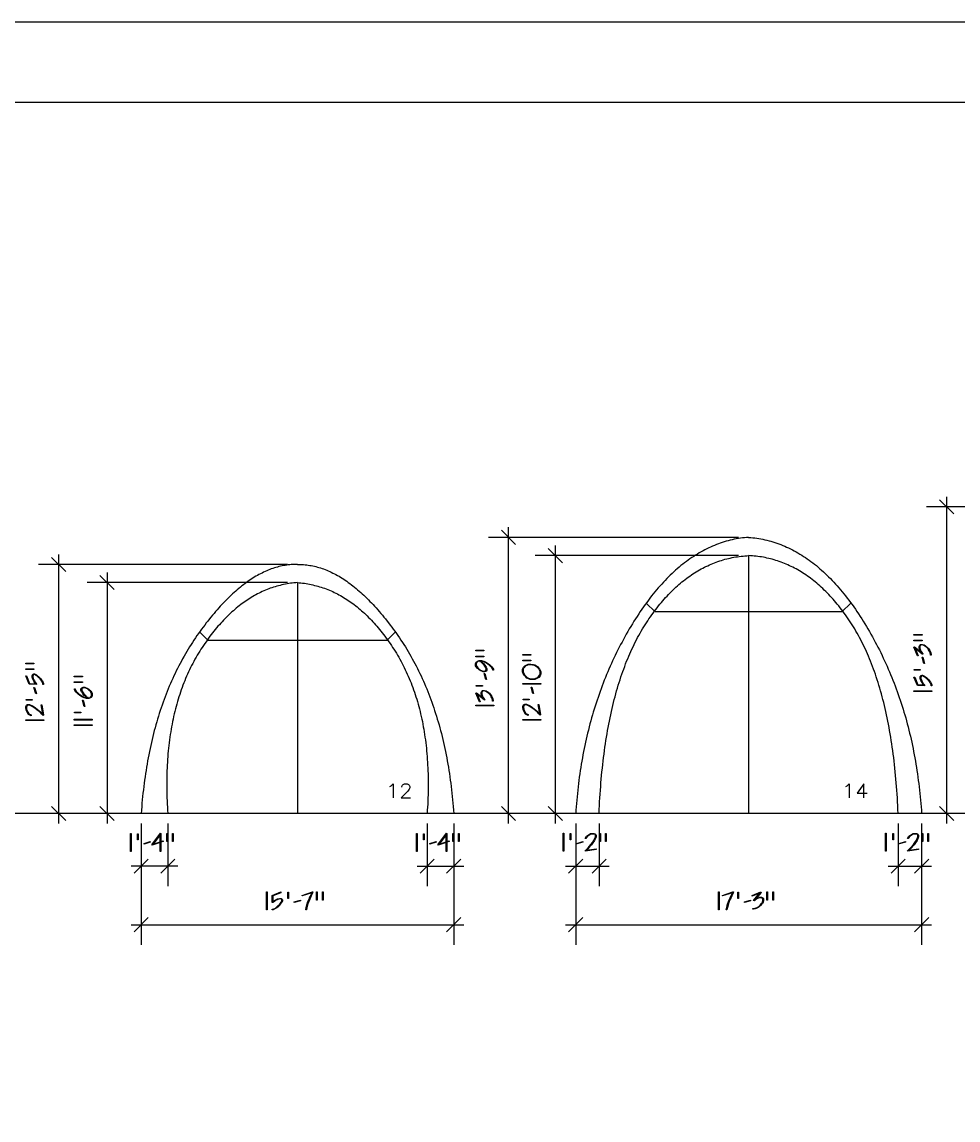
# Model space of a CAD drawing. Extents: x -97.3 to -8.2, y -85.6 to -26.1.
# Drawn here: x -61.76 to -47.32, y -43.06 to -26.12 of the extents above; entities that cross this region are included whole.
import ezdxf

# ---------------------------------------------------------------- set-up
doc = ezdxf.new("R2010")
doc.units = 0
doc.layers.add('DIMENSION', color=18, linetype='CONTINUOUS')
doc.layers.add('NONE', color=18, linetype='CONTINUOUS')

msp = doc.modelspace()

# ---------------------------------------------------------------- linework, layer by layer
at = {"layer": 'DIMENSION'}
for points in [[(-47.383, -33.711), (-47.602, -33.492)], [(-47.493, -33.446), (-47.493, -33.601)], [(-43.423, -33.601), (-47.802, -33.601)], [(-47.493, -33.601), (-47.493, -38.328)], [(-54.142, -34.18), (-54.361, -33.961)], [(-54.251, -34.071), (-54.251, -33.916)], [(-50.702, -34.071), (-54.561, -34.071)], [(-54.251, -38.328), (-54.251, -34.071)], [(-53.529, -34.198), (-53.529, -34.353)], [(-61.19, -34.335), (-61.19, -34.49)], [(-50.702, -34.353), (-53.839, -34.353)], [(-53.42, -34.462), (-53.638, -34.243)], [(-53.529, -34.353), (-53.529, -38.328)], [(-57.661, -34.49), (-61.5, -34.49)], [(-61.081, -34.599), (-61.3, -34.38)], [(-61.19, -34.49), (-61.19, -38.328)], [(-60.333, -34.877), (-60.552, -34.658)], [(-60.442, -34.613), (-60.442, -34.768)], [(-57.661, -34.768), (-60.752, -34.768)], [(-60.442, -34.768), (-60.442, -38.328)], [(-61.3, -38.219), (-61.081, -38.438)], [(-60.552, -38.219), (-60.333, -38.438)], [(-54.361, -38.219), (-54.142, -38.438)], [(-53.638, -38.219), (-53.42, -38.438)], [(-47.602, -38.219), (-47.383, -38.438)], [(-60.071, -38.328), (-61.5, -38.328)], [(-61.19, -38.328), (-61.19, -38.483)], [(-60.071, -38.328), (-60.752, -38.328)], [(-60.442, -38.328), (-60.442, -38.483)], [(-53.37, -38.328), (-54.561, -38.328)], [(-54.251, -38.483), (-54.251, -38.328)], [(-53.37, -38.328), (-53.839, -38.328)], [(-53.529, -38.328), (-53.529, -38.483)], [(-46.402, -38.328), (-47.802, -38.328)], [(-47.493, -38.328), (-47.493, -38.483)], [(-59.917, -38.483), (-59.917, -40.354)], [(-59.917, -38.483), (-59.917, -39.451)], [(-59.507, -38.483), (-59.507, -39.451)], [(-55.506, -38.483), (-55.506, -39.451)], [(-55.096, -38.483), (-55.096, -40.354)], [(-55.096, -38.483), (-55.096, -39.451)], [(-53.215, -38.483), (-53.215, -40.354)], [(-53.215, -38.483), (-53.215, -39.451)], [(-52.854, -38.483), (-52.854, -39.451)], [(-48.241, -38.483), (-48.241, -39.451)], [(-47.88, -38.483), (-47.88, -40.354)], [(-47.88, -38.483), (-47.88, -39.451)], [(-59.807, -39.032), (-60.026, -39.251)], [(-59.616, -39.251), (-59.397, -39.032)], [(-55.396, -39.032), (-55.615, -39.251)], [(-55.205, -39.251), (-54.987, -39.032)], [(-53.105, -39.032), (-53.324, -39.251)], [(-52.963, -39.251), (-52.744, -39.032)], [(-48.132, -39.032), (-48.351, -39.251)], [(-47.989, -39.251), (-47.77, -39.032)], [(-59.917, -39.141), (-60.071, -39.141)], [(-59.507, -39.141), (-59.917, -39.141)], [(-59.352, -39.141), (-59.507, -39.141)], [(-55.661, -39.141), (-55.506, -39.141)], [(-55.506, -39.141), (-55.096, -39.141)], [(-55.096, -39.141), (-54.941, -39.141)], [(-53.37, -39.141), (-53.215, -39.141)], [(-53.215, -39.141), (-52.854, -39.141)], [(-52.854, -39.141), (-52.699, -39.141)], [(-48.396, -39.141), (-48.241, -39.141)], [(-48.241, -39.141), (-47.88, -39.141)], [(-47.88, -39.141), (-47.725, -39.141)], [(-59.807, -39.935), (-60.026, -40.153)], [(-55.205, -40.153), (-54.987, -39.935)], [(-53.105, -39.935), (-53.324, -40.153)], [(-47.989, -40.153), (-47.77, -39.935)], [(-60.071, -40.044), (-59.917, -40.044)], [(-59.917, -40.044), (-55.096, -40.044)], [(-55.096, -40.044), (-54.941, -40.044)], [(-53.37, -40.044), (-53.215, -40.044)], [(-53.215, -40.044), (-47.88, -40.044)], [(-47.88, -40.044), (-47.725, -40.044)]]:
    msp.add_lwpolyline(points, dxfattribs=at)
for points in [[(-47.873, -35.569), (-47.873, -35.579), (-47.998, -35.579), (-47.998, -35.569)], [(-47.998, -35.658), (-47.873, -35.658), (-47.873, -35.669), (-47.998, -35.669)], [(-47.9, -35.728), (-47.896, -35.724), (-47.884, -35.721), (-47.877, -35.721), (-47.866, -35.721), (-47.841, -35.73), (-47.826, -35.739), (-47.812, -35.747), (-47.788, -35.767), (-47.777, -35.778), (-47.767, -35.789), (-47.75, -35.817), (-47.744, -35.836), (-47.738, -35.852), (-47.732, -35.876), (-47.732, -35.885), (-47.732, -35.886), (-47.732, -35.888), (-47.732, -35.888), (-47.743, -35.888), (-47.743, -35.888), (-47.743, -35.885), (-47.743, -35.884), (-47.743, -35.875), (-47.748, -35.852), (-47.754, -35.838), (-47.761, -35.821), (-47.776, -35.795), (-47.784, -35.786), (-47.795, -35.775), (-47.818, -35.756), (-47.829, -35.748), (-47.843, -35.739), (-47.866, -35.73), (-47.876, -35.73), (-47.881, -35.73), (-47.89, -35.733), (-47.893, -35.736), (-47.9, -35.741), (-47.907, -35.757), (-47.907, -35.767), (-47.907, -35.781), (-47.897, -35.812), (-47.887, -35.829), (-47.878, -35.846), (-47.863, -35.862), (-47.858, -35.862), (-47.865, -35.875), (-47.98, -35.782), (-47.933, -35.898), (-47.944, -35.898), (-47.998, -35.763), (-47.991, -35.759), (-47.893, -35.838), (-47.904, -35.817), (-47.916, -35.78), (-47.916, -35.764), (-47.916, -35.752), (-47.908, -35.734)], [(-54.629, -35.812), (-54.629, -35.822), (-54.754, -35.822), (-54.754, -35.812)], [(-53.905, -35.877), (-53.905, -35.888), (-54.029, -35.888), (-54.029, -35.877)], [(-61.571, -36.01), (-61.571, -36.02), (-61.696, -36.02), (-61.696, -36.01)], [(-54.483, -36.119), (-54.493, -36.119), (-54.495, -36.105), (-54.515, -36.073), (-54.533, -36.056), (-54.55, -36.04), (-54.589, -36.013), (-54.612, -36.002), (-54.634, -35.991), (-54.671, -35.979), (-54.685, -35.979), (-54.7, -35.979), (-54.723, -35.987), (-54.732, -35.995), (-54.74, -36.003), (-54.748, -36.021), (-54.748, -36.032), (-54.748, -36.049), (-54.726, -36.083), (-54.703, -36.101), (-54.682, -36.117), (-54.644, -36.134), (-54.627, -36.134), (-54.623, -36.134), (-54.615, -36.132), (-54.612, -36.131), (-54.604, -36.127), (-54.595, -36.115), (-54.595, -36.107), (-54.595, -36.097), (-54.606, -36.071), (-54.617, -36.056), (-54.626, -36.043), (-54.648, -36.019), (-54.661, -36.007), (-54.673, -35.996), (-54.69, -35.984), (-54.695, -35.984), (-54.683, -35.981), (-54.677, -35.982), (-54.659, -35.994), (-54.648, -36.005), (-54.635, -36.017), (-54.614, -36.042), (-54.605, -36.055), (-54.595, -36.071), (-54.584, -36.098), (-54.584, -36.109), (-54.584, -36.12), (-54.596, -36.136), (-54.608, -36.141), (-54.611, -36.142), (-54.619, -36.144), (-54.624, -36.144), (-54.644, -36.144), (-54.687, -36.126), (-54.709, -36.108), (-54.734, -36.089), (-54.758, -36.051), (-54.758, -36.031), (-54.758, -36.018), (-54.749, -35.997), (-54.74, -35.988), (-54.73, -35.978), (-54.703, -35.969), (-54.685, -35.969), (-54.67, -35.969), (-54.631, -35.981), (-54.607, -35.993), (-54.584, -36.005), (-54.542, -36.034), (-54.525, -36.051), (-54.506, -36.07), (-54.484, -36.104)], [(-54.754, -35.901), (-54.629, -35.901), (-54.629, -35.911), (-54.754, -35.911)], [(-53.866, -36.033), (-53.844, -36.039), (-53.804, -36.064), (-53.788, -36.082), (-53.771, -36.101), (-53.754, -36.141), (-53.754, -36.162), (-53.754, -36.173), (-53.759, -36.194), (-53.765, -36.204), (-53.783, -36.234), (-53.846, -36.265), (-53.891, -36.265), (-53.917, -36.265), (-53.967, -36.242), (-53.99, -36.219), (-54.013, -36.195), (-54.036, -36.147), (-54.036, -36.122), (-54.036, -36.108), (-54.027, -36.083), (-54.018, -36.073), (-53.999, -36.05), (-53.948, -36.026), (-53.917, -36.026), (-53.905, -36.026), (-53.88, -36.03)], [(-54.029, -35.967), (-53.905, -35.967), (-53.905, -35.977), (-54.029, -35.977)], [(-53.869, -36.044), (-53.881, -36.04), (-53.905, -36.037), (-53.916, -36.037), (-53.945, -36.037), (-53.992, -36.059), (-54.01, -36.08), (-54.018, -36.089), (-54.026, -36.111), (-54.026, -36.124), (-54.026, -36.147), (-54.004, -36.191), (-53.983, -36.213), (-53.961, -36.234), (-53.915, -36.255), (-53.891, -36.255), (-53.849, -36.255), (-53.791, -36.227), (-53.774, -36.198), (-53.769, -36.189), (-53.764, -36.17), (-53.764, -36.16), (-53.764, -36.142), (-53.78, -36.105), (-53.796, -36.088), (-53.811, -36.071), (-53.848, -36.049)], [(-47.862, -35.92), (-47.834, -36.017), (-47.845, -36.017), (-47.872, -35.92)], [(-61.696, -36.1), (-61.571, -36.1), (-61.571, -36.11), (-61.696, -36.11)], [(-61.576, -36.179), (-61.575, -36.179), (-61.572, -36.178), (-61.57, -36.178), (-61.561, -36.178), (-61.533, -36.191), (-61.516, -36.204), (-61.498, -36.218), (-61.467, -36.248), (-61.453, -36.266), (-61.438, -36.286), (-61.422, -36.322), (-61.421, -36.338), (-61.431, -36.338), (-61.432, -36.323), (-61.447, -36.289), (-61.462, -36.27), (-61.474, -36.254), (-61.503, -36.226), (-61.52, -36.213), (-61.536, -36.201), (-61.561, -36.188), (-61.569, -36.188), (-61.573, -36.188), (-61.58, -36.192), (-61.583, -36.196), (-61.585, -36.2), (-61.588, -36.209), (-61.588, -36.213), (-61.588, -36.226), (-61.575, -36.262), (-61.562, -36.285), (-61.551, -36.305), (-61.535, -36.327), (-61.531, -36.33), (-61.531, -36.338), (-61.642, -36.336), (-61.695, -36.207), (-61.684, -36.207), (-61.637, -36.326), (-61.547, -36.328), (-61.555, -36.316), (-61.571, -36.291), (-61.578, -36.276), (-61.587, -36.257), (-61.596, -36.226), (-61.596, -36.213), (-61.596, -36.2), (-61.586, -36.183)], [(-60.823, -36.209), (-60.823, -36.22), (-60.948, -36.22), (-60.948, -36.209)], [(-54.617, -36.168), (-54.59, -36.265), (-54.601, -36.265), (-54.628, -36.168)], [(-47.878, -36.199), (-47.877, -36.198), (-47.874, -36.198), (-47.872, -36.198), (-47.863, -36.198), (-47.836, -36.211), (-47.818, -36.224), (-47.8, -36.237), (-47.769, -36.268), (-47.755, -36.285), (-47.74, -36.305), (-47.724, -36.341), (-47.723, -36.358), (-47.733, -36.358), (-47.734, -36.343), (-47.749, -36.309), (-47.764, -36.29), (-47.776, -36.274), (-47.805, -36.245), (-47.822, -36.232), (-47.839, -36.22), (-47.863, -36.208), (-47.871, -36.208), (-47.876, -36.208), (-47.882, -36.212), (-47.885, -36.216), (-47.887, -36.22), (-47.89, -36.228), (-47.89, -36.233), (-47.89, -36.246), (-47.877, -36.282), (-47.864, -36.305), (-47.853, -36.324), (-47.837, -36.347), (-47.833, -36.349), (-47.833, -36.358), (-47.945, -36.356), (-47.997, -36.226), (-47.986, -36.226), (-47.939, -36.346), (-47.849, -36.347), (-47.857, -36.336), (-47.873, -36.31), (-47.88, -36.296), (-47.889, -36.277), (-47.899, -36.245), (-47.899, -36.233), (-47.899, -36.22), (-47.888, -36.203)], [(-47.899, -36.107), (-47.899, -36.117), (-47.994, -36.117), (-47.994, -36.107)], [(-61.56, -36.385), (-61.532, -36.481), (-61.543, -36.482), (-61.57, -36.385)], [(-60.948, -36.299), (-60.823, -36.299), (-60.823, -36.309), (-60.948, -36.309)], [(-60.822, -36.385), (-60.818, -36.384), (-60.81, -36.382), (-60.805, -36.382), (-60.785, -36.382), (-60.742, -36.4), (-60.72, -36.418), (-60.695, -36.437), (-60.671, -36.475), (-60.671, -36.495), (-60.671, -36.508), (-60.68, -36.53), (-60.689, -36.538), (-60.699, -36.548), (-60.726, -36.557), (-60.744, -36.557), (-60.759, -36.557), (-60.798, -36.545), (-60.822, -36.533), (-60.846, -36.52), (-60.887, -36.491), (-60.904, -36.475), (-60.924, -36.456), (-60.945, -36.422), (-60.947, -36.407), (-60.937, -36.407), (-60.935, -36.421), (-60.914, -36.452), (-60.896, -36.47), (-60.879, -36.485), (-60.84, -36.512), (-60.818, -36.524), (-60.795, -36.535), (-60.759, -36.547), (-60.744, -36.547), (-60.73, -36.547), (-60.706, -36.539), (-60.697, -36.531), (-60.689, -36.523), (-60.681, -36.505), (-60.681, -36.494), (-60.681, -36.477), (-60.704, -36.442), (-60.726, -36.425), (-60.747, -36.409), (-60.785, -36.392), (-60.802, -36.392), (-60.807, -36.392), (-60.814, -36.393), (-60.817, -36.395), (-60.826, -36.398), (-60.834, -36.411), (-60.834, -36.419), (-60.834, -36.429), (-60.823, -36.454), (-60.812, -36.47), (-60.803, -36.483), (-60.781, -36.507), (-60.768, -36.519), (-60.756, -36.53), (-60.739, -36.541), (-60.734, -36.542), (-60.747, -36.544), (-60.753, -36.543), (-60.771, -36.53), (-60.783, -36.519), (-60.795, -36.508), (-60.816, -36.483), (-60.824, -36.47), (-60.835, -36.455), (-60.845, -36.428), (-60.845, -36.417), (-60.845, -36.406), (-60.833, -36.39)], [(-54.654, -36.354), (-54.654, -36.365), (-54.75, -36.365), (-54.75, -36.354)], [(-53.753, -36.326), (-53.753, -36.336), (-54.031, -36.336), (-54.031, -36.326)], [(-53.893, -36.38), (-53.866, -36.477), (-53.876, -36.477), (-53.904, -36.38)], [(-54.656, -36.437), (-54.651, -36.433), (-54.64, -36.43), (-54.633, -36.43), (-54.622, -36.43), (-54.596, -36.439), (-54.581, -36.447), (-54.568, -36.455), (-54.543, -36.475), (-54.532, -36.487), (-54.523, -36.497), (-54.506, -36.526), (-54.499, -36.545), (-54.493, -36.56), (-54.488, -36.585), (-54.488, -36.593), (-54.488, -36.595), (-54.488, -36.597), (-54.488, -36.597), (-54.498, -36.597), (-54.498, -36.596), (-54.498, -36.594), (-54.498, -36.592), (-54.498, -36.584), (-54.504, -36.561), (-54.51, -36.546), (-54.516, -36.53), (-54.531, -36.504), (-54.54, -36.495), (-54.551, -36.483), (-54.573, -36.464), (-54.585, -36.457), (-54.599, -36.448), (-54.622, -36.439), (-54.631, -36.439), (-54.637, -36.439), (-54.645, -36.442), (-54.649, -36.445), (-54.656, -36.45), (-54.662, -36.465), (-54.662, -36.476), (-54.662, -36.49), (-54.652, -36.521), (-54.642, -36.538), (-54.633, -36.554), (-54.619, -36.57), (-54.614, -36.57), (-54.621, -36.583), (-54.735, -36.491), (-54.689, -36.607), (-54.7, -36.607), (-54.754, -36.472), (-54.746, -36.468), (-54.649, -36.547), (-54.66, -36.526), (-54.671, -36.489), (-54.671, -36.473), (-54.671, -36.461), (-54.664, -36.443)], [(-53.93, -36.566), (-53.93, -36.577), (-54.026, -36.577), (-54.026, -36.566)], [(-47.722, -36.436), (-47.722, -36.446), (-47.999, -36.446), (-47.999, -36.436)], [(-61.66, -36.649), (-61.641, -36.649), (-61.585, -36.674), (-61.549, -36.699), (-61.519, -36.72), (-61.465, -36.766), (-61.441, -36.79), (-61.44, -36.791), (-61.438, -36.794), (-61.436, -36.795), (-61.459, -36.651), (-61.448, -36.651), (-61.422, -36.815), (-61.43, -36.819), (-61.433, -36.815), (-61.442, -36.804), (-61.449, -36.798), (-61.471, -36.774), (-61.524, -36.73), (-61.554, -36.709), (-61.589, -36.684), (-61.641, -36.66), (-61.658, -36.66), (-61.672, -36.66), (-61.685, -36.677), (-61.684, -36.694), (-61.683, -36.733), (-61.648, -36.79), (-61.615, -36.809), (-61.615, -36.821), (-61.654, -36.8), (-61.693, -36.736), (-61.694, -36.694), (-61.695, -36.684), (-61.69, -36.667), (-61.686, -36.661), (-61.681, -36.654), (-61.668, -36.648)], [(-61.597, -36.571), (-61.597, -36.582), (-61.692, -36.582), (-61.692, -36.571)], [(-60.812, -36.581), (-60.784, -36.677), (-60.795, -36.677), (-60.822, -36.581)], [(-54.477, -36.661), (-54.477, -36.671), (-54.755, -36.671), (-54.755, -36.661)], [(-53.993, -36.644), (-53.974, -36.644), (-53.919, -36.669), (-53.883, -36.694), (-53.853, -36.715), (-53.799, -36.761), (-53.774, -36.785), (-53.774, -36.786), (-53.771, -36.789), (-53.77, -36.79), (-53.793, -36.646), (-53.782, -36.646), (-53.756, -36.81), (-53.763, -36.814), (-53.766, -36.81), (-53.776, -36.799), (-53.782, -36.793), (-53.805, -36.769), (-53.857, -36.725), (-53.888, -36.704), (-53.923, -36.679), (-53.974, -36.655), (-53.991, -36.655), (-54.005, -36.655), (-54.018, -36.672), (-54.018, -36.689), (-54.016, -36.728), (-53.982, -36.786), (-53.949, -36.804), (-53.949, -36.816), (-53.987, -36.795), (-54.027, -36.731), (-54.028, -36.69), (-54.028, -36.679), (-54.024, -36.662), (-54.019, -36.656), (-54.014, -36.649), (-54.001, -36.644)], [(-61.42, -36.884), (-61.42, -36.894), (-61.697, -36.894), (-61.697, -36.884)], [(-60.671, -36.877), (-60.671, -36.888), (-60.949, -36.888), (-60.949, -36.877)], [(-60.849, -36.767), (-60.849, -36.777), (-60.944, -36.777), (-60.944, -36.767)], [(-53.753, -36.879), (-53.753, -36.889), (-54.031, -36.889), (-54.031, -36.879)], [(-60.671, -36.963), (-60.671, -36.973), (-60.949, -36.973), (-60.949, -36.963)], [(-60.073, -38.914), (-60.083, -38.914), (-60.083, -38.636), (-60.073, -38.636)], [(-59.962, -38.737), (-59.973, -38.737), (-59.973, -38.641), (-59.962, -38.641)], [(-59.776, -38.773), (-59.873, -38.801), (-59.873, -38.79), (-59.776, -38.763)], [(-59.577, -38.759), (-59.612, -38.771), (-59.612, -38.917), (-59.622, -38.917), (-59.622, -38.775), (-59.747, -38.817), (-59.751, -38.81), (-59.619, -38.634), (-59.612, -38.638), (-59.612, -38.76), (-59.577, -38.748)], [(-59.622, -38.764), (-59.622, -38.656), (-59.732, -38.801)], [(-59.513, -38.637), (-59.513, -38.762), (-59.523, -38.762), (-59.523, -38.637)], [(-59.423, -38.762), (-59.434, -38.762), (-59.434, -38.637), (-59.423, -38.637)], [(-55.662, -38.914), (-55.672, -38.914), (-55.672, -38.636), (-55.662, -38.636)], [(-55.552, -38.737), (-55.562, -38.737), (-55.562, -38.641), (-55.552, -38.641)], [(-55.366, -38.773), (-55.462, -38.801), (-55.462, -38.79), (-55.366, -38.763)], [(-55.166, -38.759), (-55.201, -38.771), (-55.201, -38.917), (-55.211, -38.917), (-55.211, -38.775), (-55.336, -38.817), (-55.341, -38.81), (-55.208, -38.634), (-55.201, -38.638), (-55.201, -38.76), (-55.166, -38.748)], [(-55.211, -38.764), (-55.211, -38.656), (-55.321, -38.801)], [(-55.102, -38.637), (-55.102, -38.762), (-55.112, -38.762), (-55.112, -38.637)], [(-55.013, -38.762), (-55.023, -38.762), (-55.023, -38.637), (-55.013, -38.637)], [(-53.399, -38.912), (-53.409, -38.912), (-53.409, -38.634), (-53.399, -38.634)], [(-53.288, -38.735), (-53.299, -38.735), (-53.299, -38.639), (-53.288, -38.639)], [(-53.102, -38.772), (-53.199, -38.799), (-53.199, -38.789), (-53.102, -38.761)], [(-52.899, -38.672), (-52.899, -38.691), (-52.924, -38.746), (-52.949, -38.782), (-52.97, -38.812), (-53.016, -38.866), (-53.04, -38.891), (-53.041, -38.891), (-53.044, -38.894), (-53.045, -38.895), (-52.901, -38.872), (-52.901, -38.883), (-53.065, -38.91), (-53.069, -38.902), (-53.065, -38.899), (-53.054, -38.889), (-53.048, -38.883), (-53.024, -38.86), (-52.98, -38.808), (-52.958, -38.777), (-52.934, -38.742), (-52.91, -38.691), (-52.91, -38.674), (-52.91, -38.66), (-52.927, -38.647), (-52.944, -38.647), (-52.983, -38.649), (-53.04, -38.683), (-53.059, -38.716), (-53.071, -38.716), (-53.05, -38.678), (-52.986, -38.638), (-52.944, -38.637), (-52.934, -38.637), (-52.917, -38.641), (-52.91, -38.646), (-52.904, -38.651), (-52.898, -38.664)], [(-52.834, -38.636), (-52.834, -38.76), (-52.844, -38.76), (-52.844, -38.636)], [(-52.744, -38.76), (-52.755, -38.76), (-52.755, -38.636), (-52.744, -38.636)], [(-48.425, -38.912), (-48.435, -38.912), (-48.435, -38.634), (-48.425, -38.634)], [(-48.315, -38.735), (-48.325, -38.735), (-48.325, -38.639), (-48.315, -38.639)], [(-48.129, -38.772), (-48.225, -38.799), (-48.225, -38.789), (-48.129, -38.761)], [(-47.925, -38.672), (-47.925, -38.691), (-47.95, -38.746), (-47.975, -38.782), (-47.996, -38.812), (-48.042, -38.866), (-48.066, -38.891), (-48.067, -38.891), (-48.07, -38.894), (-48.071, -38.895), (-47.927, -38.872), (-47.927, -38.883), (-48.091, -38.91), (-48.095, -38.902), (-48.091, -38.899), (-48.08, -38.889), (-48.074, -38.883), (-48.05, -38.86), (-48.006, -38.808), (-47.985, -38.777), (-47.96, -38.742), (-47.936, -38.691), (-47.936, -38.674), (-47.936, -38.66), (-47.953, -38.647), (-47.971, -38.647), (-48.009, -38.649), (-48.067, -38.683), (-48.085, -38.716), (-48.097, -38.716), (-48.076, -38.678), (-48.012, -38.638), (-47.971, -38.637), (-47.96, -38.637), (-47.943, -38.641), (-47.937, -38.646), (-47.931, -38.651), (-47.925, -38.664)], [(-47.86, -38.636), (-47.86, -38.76), (-47.87, -38.76), (-47.87, -38.636)], [(-47.771, -38.76), (-47.781, -38.76), (-47.781, -38.636), (-47.771, -38.636)], [(-57.974, -39.815), (-57.984, -39.815), (-57.984, -39.537), (-57.974, -39.537)], [(-57.737, -39.658), (-57.737, -39.66), (-57.736, -39.662), (-57.736, -39.664), (-57.736, -39.674), (-57.749, -39.701), (-57.762, -39.719), (-57.775, -39.737), (-57.806, -39.768), (-57.823, -39.781), (-57.843, -39.796), (-57.88, -39.813), (-57.896, -39.814), (-57.896, -39.803), (-57.881, -39.802), (-57.847, -39.787), (-57.828, -39.773), (-57.812, -39.76), (-57.783, -39.731), (-57.77, -39.714), (-57.758, -39.698), (-57.746, -39.674), (-57.746, -39.665), (-57.746, -39.661), (-57.75, -39.654), (-57.754, -39.652), (-57.758, -39.649), (-57.766, -39.647), (-57.771, -39.647), (-57.784, -39.647), (-57.82, -39.66), (-57.843, -39.672), (-57.862, -39.684), (-57.885, -39.699), (-57.887, -39.703), (-57.896, -39.703), (-57.894, -39.592), (-57.764, -39.539), (-57.764, -39.55), (-57.884, -39.598), (-57.885, -39.688), (-57.874, -39.679), (-57.848, -39.664), (-57.834, -39.657), (-57.815, -39.647), (-57.783, -39.638), (-57.771, -39.638), (-57.758, -39.638), (-57.741, -39.648)], [(-57.645, -39.638), (-57.655, -39.638), (-57.655, -39.542), (-57.645, -39.542)], [(-57.268, -39.539), (-57.275, -39.558), (-57.293, -39.601), (-57.305, -39.624), (-57.317, -39.648), (-57.333, -39.685), (-57.338, -39.699), (-57.347, -39.722), (-57.362, -39.779), (-57.368, -39.813), (-57.379, -39.813), (-57.372, -39.78), (-57.357, -39.723), (-57.349, -39.699), (-57.344, -39.685), (-57.328, -39.649), (-57.318, -39.628), (-57.306, -39.605), (-57.289, -39.567), (-57.283, -39.551), (-57.435, -39.601), (-57.435, -39.591), (-57.276, -39.539)], [(-57.201, -39.539), (-57.201, -39.663), (-57.212, -39.663), (-57.212, -39.539)], [(-57.112, -39.663), (-57.122, -39.663), (-57.122, -39.539), (-57.112, -39.539)], [(-51.003, -39.815), (-51.013, -39.815), (-51.013, -39.537), (-51.003, -39.537)], [(-50.781, -39.539), (-50.788, -39.558), (-50.807, -39.601), (-50.818, -39.624), (-50.83, -39.648), (-50.847, -39.685), (-50.852, -39.699), (-50.86, -39.722), (-50.875, -39.779), (-50.882, -39.813), (-50.892, -39.813), (-50.886, -39.78), (-50.871, -39.723), (-50.863, -39.699), (-50.857, -39.685), (-50.842, -39.649), (-50.831, -39.628), (-50.82, -39.605), (-50.802, -39.567), (-50.797, -39.551), (-50.948, -39.601), (-50.948, -39.591), (-50.789, -39.539)], [(-50.702, -39.638), (-50.712, -39.638), (-50.712, -39.542), (-50.702, -39.542)], [(-50.323, -39.636), (-50.32, -39.641), (-50.317, -39.652), (-50.317, -39.659), (-50.317, -39.67), (-50.325, -39.696), (-50.334, -39.711), (-50.342, -39.724), (-50.362, -39.749), (-50.374, -39.76), (-50.384, -39.77), (-50.413, -39.786), (-50.431, -39.793), (-50.447, -39.799), (-50.471, -39.805), (-50.48, -39.805), (-50.481, -39.805), (-50.483, -39.804), (-50.484, -39.804), (-50.484, -39.794), (-50.483, -39.794), (-50.481, -39.794), (-50.479, -39.794), (-50.471, -39.794), (-50.448, -39.788), (-50.433, -39.783), (-50.417, -39.776), (-50.391, -39.761), (-50.382, -39.752), (-50.37, -39.741), (-50.351, -39.719), (-50.344, -39.707), (-50.335, -39.694), (-50.326, -39.67), (-50.326, -39.661), (-50.326, -39.656), (-50.329, -39.647), (-50.331, -39.643), (-50.337, -39.636), (-50.352, -39.63), (-50.363, -39.63), (-50.376, -39.63), (-50.408, -39.64), (-50.425, -39.65), (-50.441, -39.659), (-50.457, -39.673), (-50.457, -39.678), (-50.47, -39.671), (-50.378, -39.557), (-50.494, -39.603), (-50.494, -39.592), (-50.359, -39.539), (-50.355, -39.546), (-50.434, -39.644), (-50.413, -39.632), (-50.376, -39.621), (-50.36, -39.621), (-50.348, -39.621), (-50.329, -39.629)], [(-50.254, -39.539), (-50.254, -39.663), (-50.264, -39.663), (-50.264, -39.539)], [(-50.164, -39.663), (-50.175, -39.663), (-50.175, -39.539), (-50.164, -39.539)], [(-57.458, -39.675), (-57.555, -39.702), (-57.555, -39.692), (-57.458, -39.664)], [(-50.516, -39.675), (-50.612, -39.702), (-50.612, -39.692), (-50.516, -39.664)]]:
    msp.add_lwpolyline(points, close=True, dxfattribs=at)
at = {"layer": 'NONE'}
for points in [[(-97.313, -26.124), (-8.161, -26.124), (-8.161, -85.559), (-97.313, -85.559)], [(-94.836, -27.363), (-13.733, -27.363), (-13.733, -84.321), (-94.836, -84.321)]]:
    msp.add_lwpolyline(points, close=True, dxfattribs=at)
for points in [[(-50.547, -34.071), (-50.579, -34.073), (-50.611, -34.076), (-50.643, -34.08), (-50.675, -34.085), (-50.706, -34.09), (-50.737, -34.095), (-50.769, -34.101), (-50.8, -34.108), (-50.831, -34.115), (-50.862, -34.123), (-50.892, -34.132), (-50.923, -34.141), (-50.953, -34.15), (-50.984, -34.161), (-51.014, -34.171), (-51.044, -34.183), (-51.074, -34.195), (-51.104, -34.207), (-51.134, -34.22), (-51.163, -34.234), (-51.193, -34.248), (-51.222, -34.263), (-51.251, -34.278), (-51.28, -34.294), (-51.309, -34.311), (-51.338, -34.328), (-51.367, -34.345), (-51.395, -34.364), (-51.424, -34.382), (-51.452, -34.402), (-51.48, -34.422), (-51.508, -34.442), (-51.536, -34.463), (-51.564, -34.485), (-51.592, -34.507), (-51.619, -34.53), (-51.647, -34.554), (-51.674, -34.578), (-51.701, -34.602), (-51.728, -34.628), (-51.755, -34.653), (-51.782, -34.68), (-51.809, -34.707), (-51.836, -34.734), (-51.862, -34.762), (-51.888, -34.791), (-51.914, -34.82), (-51.941, -34.85), (-51.966, -34.88), (-51.992, -34.911), (-52.018, -34.943), (-52.044, -34.975), (-52.069, -35.007), (-52.094, -35.041), (-52.119, -35.074), (-52.144, -35.109), (-52.169, -35.144), (-52.194, -35.179), (-52.219, -35.215), (-52.243, -35.252), (-52.268, -35.289), (-52.292, -35.327), (-52.316, -35.366), (-52.34, -35.405), (-52.364, -35.444), (-52.388, -35.484), (-52.411, -35.523), (-52.434, -35.563), (-52.456, -35.604), (-52.478, -35.644), (-52.5, -35.685), (-52.522, -35.725), (-52.543, -35.766), (-52.564, -35.808), (-52.585, -35.849), (-52.605, -35.891), (-52.625, -35.932), (-52.645, -35.974), (-52.664, -36.017), (-52.683, -36.059), (-52.701, -36.102), (-52.72, -36.144), (-52.738, -36.187), (-52.756, -36.231), (-52.773, -36.274), (-52.79, -36.318), (-52.807, -36.361), (-52.823, -36.405), (-52.839, -36.45), (-52.855, -36.494), (-52.87, -36.538), (-52.885, -36.583), (-52.9, -36.628), (-52.915, -36.673), (-52.929, -36.719), (-52.943, -36.764), (-52.956, -36.81), (-52.969, -36.856), (-52.982, -36.902), (-52.995, -36.949), (-53.007, -36.995), (-53.019, -37.042), (-53.03, -37.089), (-53.042, -37.136), (-53.053, -37.184), (-53.063, -37.231), (-53.074, -37.279), (-53.083, -37.327), (-53.093, -37.375), (-53.102, -37.424), (-53.111, -37.472), (-53.12, -37.521), (-53.128, -37.57), (-53.136, -37.619), (-53.144, -37.668), (-53.152, -37.718), (-53.159, -37.768), (-53.165, -37.818), (-53.172, -37.868), (-53.178, -37.918), (-53.184, -37.969), (-53.189, -38.02), (-53.194, -38.071), (-53.199, -38.122), (-53.203, -38.173), (-53.208, -38.225), (-53.211, -38.277), (-53.215, -38.328)], [(-50.547, -34.071), (-50.515, -34.073), (-50.484, -34.076), (-50.452, -34.08), (-50.42, -34.085), (-50.389, -34.09), (-50.357, -34.095), (-50.326, -34.101), (-50.295, -34.108), (-50.264, -34.115), (-50.233, -34.123), (-50.203, -34.132), (-50.172, -34.141), (-50.141, -34.15), (-50.111, -34.161), (-50.081, -34.171), (-50.051, -34.183), (-50.021, -34.195), (-49.991, -34.207), (-49.961, -34.22), (-49.932, -34.234), (-49.902, -34.248), (-49.873, -34.263), (-49.844, -34.278), (-49.815, -34.294), (-49.786, -34.311), (-49.757, -34.328), (-49.728, -34.345), (-49.7, -34.364), (-49.671, -34.382), (-49.643, -34.402), (-49.615, -34.422), (-49.586, -34.442), (-49.558, -34.463), (-49.531, -34.485), (-49.503, -34.507), (-49.475, -34.53), (-49.448, -34.554), (-49.421, -34.578), (-49.393, -34.602), (-49.366, -34.628), (-49.339, -34.653), (-49.313, -34.68), (-49.286, -34.707), (-49.259, -34.734), (-49.233, -34.762), (-49.207, -34.791), (-49.18, -34.82), (-49.154, -34.85), (-49.128, -34.88), (-49.103, -34.911), (-49.077, -34.943), (-49.051, -34.975), (-49.026, -35.007), (-49.001, -35.041), (-48.975, -35.074), (-48.95, -35.109), (-48.925, -35.144), (-48.901, -35.179), (-48.876, -35.215), (-48.851, -35.252), (-48.827, -35.289), (-48.803, -35.327), (-48.779, -35.366), (-48.754, -35.405), (-48.731, -35.444), (-48.707, -35.484), (-48.684, -35.523), (-48.661, -35.563), (-48.639, -35.604), (-48.616, -35.644), (-48.595, -35.685), (-48.573, -35.725), (-48.552, -35.766), (-48.531, -35.808), (-48.51, -35.849), (-48.49, -35.891), (-48.47, -35.932), (-48.45, -35.974), (-48.431, -36.017), (-48.412, -36.059), (-48.393, -36.102), (-48.375, -36.144), (-48.357, -36.187), (-48.339, -36.231), (-48.322, -36.274), (-48.305, -36.318), (-48.288, -36.361), (-48.272, -36.405), (-48.256, -36.45), (-48.24, -36.494), (-48.224, -36.538), (-48.209, -36.583), (-48.195, -36.628), (-48.18, -36.673), (-48.166, -36.719), (-48.152, -36.764), (-48.139, -36.81), (-48.125, -36.856), (-48.113, -36.902), (-48.1, -36.949), (-48.088, -36.995), (-48.076, -37.042), (-48.064, -37.089), (-48.053, -37.136), (-48.042, -37.184), (-48.032, -37.231), (-48.021, -37.279), (-48.011, -37.327), (-48.002, -37.375), (-47.992, -37.424), (-47.983, -37.472), (-47.975, -37.521), (-47.966, -37.57), (-47.958, -37.619), (-47.951, -37.668), (-47.943, -37.718), (-47.936, -37.768), (-47.93, -37.818), (-47.923, -37.868), (-47.917, -37.918), (-47.911, -37.969), (-47.906, -38.02), (-47.901, -38.071), (-47.896, -38.122), (-47.891, -38.173), (-47.887, -38.225), (-47.883, -38.277), (-47.88, -38.328)], [(-52.854, -38.328), (-52.851, -38.268), (-52.848, -38.208), (-52.845, -38.148), (-52.841, -38.088), (-52.838, -38.03), (-52.834, -37.971), (-52.829, -37.913), (-52.825, -37.856), (-52.82, -37.799), (-52.815, -37.743), (-52.809, -37.687), (-52.803, -37.631), (-52.797, -37.576), (-52.791, -37.521), (-52.785, -37.467), (-52.778, -37.413), (-52.771, -37.36), (-52.763, -37.308), (-52.756, -37.255), (-52.748, -37.203), (-52.739, -37.152), (-52.731, -37.101), (-52.722, -37.051), (-52.713, -37.001), (-52.704, -36.952), (-52.694, -36.903), (-52.684, -36.854), (-52.674, -36.806), (-52.664, -36.758), (-52.653, -36.711), (-52.642, -36.665), (-52.631, -36.619), (-52.619, -36.573), (-52.607, -36.528), (-52.595, -36.483), (-52.583, -36.439), (-52.57, -36.395), (-52.557, -36.351), (-52.544, -36.308), (-52.531, -36.266), (-52.517, -36.224), (-52.503, -36.183), (-52.489, -36.142), (-52.474, -36.101), (-52.459, -36.061), (-52.444, -36.021), (-52.429, -35.982), (-52.413, -35.944), (-52.397, -35.905), (-52.381, -35.868), (-52.364, -35.83), (-52.347, -35.794), (-52.33, -35.757), (-52.313, -35.721), (-52.295, -35.686), (-52.277, -35.651), (-52.259, -35.617), (-52.241, -35.583), (-52.222, -35.549), (-52.203, -35.516), (-52.184, -35.483), (-52.164, -35.451), (-52.144, -35.42), (-52.124, -35.389), (-52.104, -35.358), (-52.084, -35.328), (-52.063, -35.298), (-52.042, -35.268), (-52.021, -35.24), (-52, -35.211), (-51.979, -35.183), (-51.958, -35.156), (-51.936, -35.129), (-51.915, -35.102), (-51.893, -35.076), (-51.871, -35.051), (-51.849, -35.025), (-51.827, -35.001), (-51.805, -34.976), (-51.783, -34.953), (-51.76, -34.929), (-51.738, -34.906), (-51.715, -34.884), (-51.692, -34.862), (-51.669, -34.841), (-51.646, -34.82), (-51.622, -34.799), (-51.599, -34.779), (-51.575, -34.759), (-51.551, -34.74), (-51.528, -34.721), (-51.503, -34.703), (-51.479, -34.685), (-51.455, -34.668), (-51.431, -34.651), (-51.406, -34.635), (-51.381, -34.619), (-51.356, -34.603), (-51.331, -34.588), (-51.306, -34.574), (-51.281, -34.559), (-51.256, -34.546), (-51.23, -34.533), (-51.205, -34.52), (-51.179, -34.508), (-51.153, -34.496), (-51.127, -34.484), (-51.1, -34.473), (-51.074, -34.463), (-51.048, -34.453), (-51.021, -34.444), (-50.994, -34.435), (-50.967, -34.426), (-50.94, -34.418), (-50.913, -34.41), (-50.886, -34.403), (-50.858, -34.396), (-50.831, -34.39), (-50.803, -34.384), (-50.775, -34.379), (-50.747, -34.374), (-50.719, -34.369), (-50.691, -34.365), (-50.662, -34.362), (-50.634, -34.359), (-50.605, -34.356), (-50.576, -34.354), (-50.547, -34.353)], [(-48.241, -38.328), (-48.244, -38.268), (-48.247, -38.208), (-48.25, -38.148), (-48.253, -38.088), (-48.257, -38.03), (-48.261, -37.971), (-48.266, -37.913), (-48.27, -37.856), (-48.275, -37.799), (-48.28, -37.743), (-48.286, -37.687), (-48.291, -37.631), (-48.297, -37.576), (-48.304, -37.521), (-48.31, -37.467), (-48.317, -37.413), (-48.324, -37.36), (-48.332, -37.308), (-48.339, -37.255), (-48.347, -37.203), (-48.355, -37.152), (-48.364, -37.101), (-48.373, -37.051), (-48.382, -37.001), (-48.391, -36.952), (-48.401, -36.903), (-48.411, -36.854), (-48.421, -36.806), (-48.431, -36.758), (-48.442, -36.711), (-48.453, -36.665), (-48.464, -36.619), (-48.476, -36.573), (-48.487, -36.528), (-48.5, -36.483), (-48.512, -36.439), (-48.525, -36.395), (-48.537, -36.351), (-48.551, -36.308), (-48.564, -36.266), (-48.578, -36.224), (-48.592, -36.183), (-48.606, -36.142), (-48.621, -36.101), (-48.636, -36.061), (-48.651, -36.021), (-48.666, -35.982), (-48.682, -35.944), (-48.698, -35.905), (-48.714, -35.868), (-48.731, -35.83), (-48.747, -35.794), (-48.764, -35.757), (-48.782, -35.721), (-48.799, -35.686), (-48.817, -35.651), (-48.836, -35.617), (-48.854, -35.583), (-48.873, -35.549), (-48.892, -35.516), (-48.911, -35.483), (-48.931, -35.451), (-48.95, -35.42), (-48.971, -35.389), (-48.991, -35.358), (-49.011, -35.328), (-49.032, -35.298), (-49.053, -35.268), (-49.074, -35.24), (-49.095, -35.211), (-49.116, -35.183), (-49.137, -35.156), (-49.158, -35.129), (-49.18, -35.102), (-49.202, -35.076), (-49.223, -35.051), (-49.245, -35.025), (-49.268, -35.001), (-49.29, -34.976), (-49.312, -34.953), (-49.335, -34.929), (-49.357, -34.906), (-49.38, -34.884), (-49.403, -34.862), (-49.426, -34.841), (-49.449, -34.82), (-49.473, -34.799), (-49.496, -34.779), (-49.52, -34.759), (-49.543, -34.74), (-49.567, -34.721), (-49.591, -34.703), (-49.616, -34.685), (-49.64, -34.668), (-49.664, -34.651), (-49.689, -34.635), (-49.714, -34.619), (-49.738, -34.603), (-49.763, -34.588), (-49.788, -34.574), (-49.814, -34.559), (-49.839, -34.546), (-49.865, -34.533), (-49.89, -34.52), (-49.916, -34.508), (-49.942, -34.496), (-49.968, -34.484), (-49.994, -34.473), (-50.021, -34.463), (-50.047, -34.453), (-50.074, -34.444), (-50.101, -34.435), (-50.127, -34.426), (-50.155, -34.418), (-50.182, -34.41), (-50.209, -34.403), (-50.236, -34.396), (-50.264, -34.39), (-50.292, -34.384), (-50.32, -34.379), (-50.348, -34.374), (-50.376, -34.369), (-50.404, -34.365), (-50.432, -34.362), (-50.461, -34.359), (-50.49, -34.356), (-50.518, -34.354), (-50.547, -34.353)], [(-50.547, -34.353), (-50.547, -38.328)], [(-57.506, -34.49), (-57.53, -34.489), (-57.554, -34.49), (-57.578, -34.491), (-57.601, -34.492), (-57.625, -34.494), (-57.649, -34.497), (-57.672, -34.5), (-57.696, -34.503), (-57.72, -34.507), (-57.744, -34.512), (-57.767, -34.517), (-57.791, -34.523), (-57.815, -34.529), (-57.839, -34.536), (-57.862, -34.543), (-57.886, -34.551), (-57.91, -34.559), (-57.934, -34.568), (-57.957, -34.578), (-57.981, -34.588), (-58.005, -34.598), (-58.029, -34.609), (-58.053, -34.621), (-58.076, -34.633), (-58.1, -34.645), (-58.124, -34.659), (-58.148, -34.672), (-58.172, -34.686), (-58.195, -34.701), (-58.219, -34.717), (-58.243, -34.732), (-58.267, -34.749), (-58.291, -34.766), (-58.315, -34.783), (-58.338, -34.801), (-58.362, -34.819), (-58.386, -34.838), (-58.41, -34.858), (-58.434, -34.878), (-58.458, -34.899), (-58.482, -34.92), (-58.506, -34.941), (-58.529, -34.964), (-58.553, -34.986), (-58.577, -35.01), (-58.601, -35.033), (-58.625, -35.058), (-58.649, -35.083), (-58.673, -35.108), (-58.697, -35.134), (-58.721, -35.16), (-58.745, -35.187), (-58.769, -35.215), (-58.792, -35.243), (-58.816, -35.272), (-58.84, -35.301), (-58.864, -35.33), (-58.888, -35.361), (-58.912, -35.391), (-58.936, -35.423), (-58.96, -35.454), (-58.984, -35.487), (-59.008, -35.52), (-59.032, -35.553), (-59.056, -35.587), (-59.079, -35.621), (-59.103, -35.655), (-59.125, -35.69), (-59.148, -35.725), (-59.17, -35.76), (-59.192, -35.796), (-59.214, -35.832), (-59.235, -35.868), (-59.256, -35.905), (-59.277, -35.942), (-59.297, -35.979), (-59.317, -36.016), (-59.337, -36.054), (-59.356, -36.092), (-59.375, -36.13), (-59.394, -36.169), (-59.412, -36.208), (-59.43, -36.247), (-59.448, -36.287), (-59.466, -36.327), (-59.483, -36.367), (-59.5, -36.407), (-59.516, -36.448), (-59.532, -36.489), (-59.548, -36.531), (-59.564, -36.572), (-59.579, -36.614), (-59.594, -36.657), (-59.609, -36.699), (-59.623, -36.742), (-59.637, -36.785), (-59.651, -36.829), (-59.664, -36.873), (-59.677, -36.917), (-59.69, -36.961), (-59.702, -37.006), (-59.714, -37.051), (-59.726, -37.096), (-59.737, -37.142), (-59.748, -37.188), (-59.759, -37.234), (-59.77, -37.281), (-59.78, -37.328), (-59.79, -37.375), (-59.799, -37.422), (-59.809, -37.47), (-59.817, -37.518), (-59.826, -37.566), (-59.834, -37.615), (-59.842, -37.664), (-59.85, -37.713), (-59.857, -37.763), (-59.864, -37.813), (-59.871, -37.863), (-59.877, -37.914), (-59.883, -37.964), (-59.889, -38.015), (-59.894, -38.067), (-59.899, -38.119), (-59.904, -38.171), (-59.909, -38.223), (-59.913, -38.276), (-59.917, -38.328)], [(-57.506, -34.49), (-57.483, -34.489), (-57.459, -34.49), (-57.435, -34.491), (-57.411, -34.492), (-57.388, -34.494), (-57.364, -34.497), (-57.34, -34.5), (-57.317, -34.503), (-57.293, -34.507), (-57.269, -34.512), (-57.245, -34.517), (-57.222, -34.523), (-57.198, -34.529), (-57.174, -34.536), (-57.15, -34.543), (-57.127, -34.551), (-57.103, -34.559), (-57.079, -34.568), (-57.055, -34.578), (-57.031, -34.588), (-57.008, -34.598), (-56.984, -34.609), (-56.96, -34.621), (-56.936, -34.633), (-56.912, -34.645), (-56.889, -34.659), (-56.865, -34.672), (-56.841, -34.686), (-56.817, -34.701), (-56.793, -34.717), (-56.77, -34.732), (-56.746, -34.749), (-56.722, -34.766), (-56.698, -34.783), (-56.674, -34.801), (-56.65, -34.819), (-56.626, -34.838), (-56.603, -34.858), (-56.579, -34.878), (-56.555, -34.899), (-56.531, -34.92), (-56.507, -34.941), (-56.483, -34.964), (-56.459, -34.986), (-56.435, -35.01), (-56.412, -35.033), (-56.388, -35.058), (-56.364, -35.083), (-56.34, -35.108), (-56.316, -35.134), (-56.292, -35.16), (-56.268, -35.187), (-56.244, -35.215), (-56.22, -35.243), (-56.196, -35.272), (-56.172, -35.301), (-56.148, -35.33), (-56.124, -35.361), (-56.1, -35.391), (-56.076, -35.423), (-56.053, -35.454), (-56.029, -35.487), (-56.005, -35.52), (-55.981, -35.553), (-55.957, -35.587), (-55.933, -35.621), (-55.91, -35.655), (-55.887, -35.69), (-55.865, -35.725), (-55.842, -35.76), (-55.82, -35.796), (-55.799, -35.832), (-55.778, -35.868), (-55.757, -35.905), (-55.736, -35.942), (-55.716, -35.979), (-55.696, -36.016), (-55.676, -36.054), (-55.657, -36.092), (-55.638, -36.13), (-55.619, -36.169), (-55.6, -36.208), (-55.582, -36.247), (-55.564, -36.287), (-55.547, -36.327), (-55.53, -36.367), (-55.513, -36.407), (-55.496, -36.448), (-55.48, -36.489), (-55.464, -36.531), (-55.449, -36.572), (-55.434, -36.614), (-55.419, -36.657), (-55.404, -36.699), (-55.39, -36.742), (-55.376, -36.785), (-55.362, -36.829), (-55.349, -36.873), (-55.336, -36.917), (-55.323, -36.961), (-55.311, -37.006), (-55.299, -37.051), (-55.287, -37.096), (-55.275, -37.142), (-55.264, -37.188), (-55.253, -37.234), (-55.243, -37.281), (-55.233, -37.328), (-55.223, -37.375), (-55.213, -37.422), (-55.204, -37.47), (-55.195, -37.518), (-55.187, -37.566), (-55.178, -37.615), (-55.17, -37.664), (-55.163, -37.713), (-55.155, -37.763), (-55.149, -37.813), (-55.142, -37.863), (-55.135, -37.914), (-55.129, -37.964), (-55.124, -38.015), (-55.118, -38.067), (-55.113, -38.119), (-55.108, -38.171), (-55.104, -38.223), (-55.1, -38.276), (-55.096, -38.328)], [(-57.506, -34.768), (-57.533, -34.77), (-57.56, -34.773), (-57.587, -34.776), (-57.614, -34.78), (-57.64, -34.784), (-57.667, -34.788), (-57.693, -34.793), (-57.719, -34.799), (-57.746, -34.804), (-57.772, -34.811), (-57.797, -34.817), (-57.823, -34.825), (-57.849, -34.832), (-57.874, -34.84), (-57.9, -34.849), (-57.925, -34.857), (-57.95, -34.867), (-57.975, -34.876), (-58, -34.887), (-58.025, -34.897), (-58.049, -34.908), (-58.074, -34.92), (-58.098, -34.932), (-58.122, -34.944), (-58.147, -34.957), (-58.171, -34.97), (-58.194, -34.984), (-58.218, -34.998), (-58.242, -35.013), (-58.266, -35.028), (-58.289, -35.043), (-58.312, -35.059), (-58.335, -35.075), (-58.359, -35.092), (-58.381, -35.109), (-58.404, -35.127), (-58.427, -35.145), (-58.45, -35.163), (-58.472, -35.182), (-58.494, -35.202), (-58.517, -35.221), (-58.539, -35.242), (-58.561, -35.262), (-58.582, -35.283), (-58.604, -35.305), (-58.626, -35.327), (-58.647, -35.349), (-58.669, -35.372), (-58.69, -35.395), (-58.711, -35.419), (-58.732, -35.443), (-58.753, -35.468), (-58.774, -35.493), (-58.794, -35.518), (-58.815, -35.544), (-58.835, -35.571), (-58.856, -35.597), (-58.876, -35.625), (-58.896, -35.652), (-58.916, -35.68), (-58.935, -35.709), (-58.955, -35.738), (-58.975, -35.767), (-58.994, -35.797), (-59.013, -35.827), (-59.032, -35.858), (-59.051, -35.889), (-59.069, -35.92), (-59.087, -35.951), (-59.104, -35.983), (-59.121, -36.015), (-59.138, -36.047), (-59.154, -36.08), (-59.17, -36.113), (-59.186, -36.146), (-59.201, -36.179), (-59.216, -36.213), (-59.231, -36.247), (-59.245, -36.281), (-59.259, -36.316), (-59.272, -36.351), (-59.285, -36.386), (-59.298, -36.422), (-59.311, -36.458), (-59.323, -36.494), (-59.334, -36.53), (-59.346, -36.567), (-59.357, -36.604), (-59.367, -36.641), (-59.378, -36.679), (-59.388, -36.717), (-59.397, -36.755), (-59.407, -36.794), (-59.416, -36.832), (-59.424, -36.872), (-59.432, -36.911), (-59.44, -36.951), (-59.448, -36.991), (-59.455, -37.031), (-59.461, -37.072), (-59.468, -37.112), (-59.474, -37.154), (-59.48, -37.195), (-59.485, -37.237), (-59.49, -37.279), (-59.495, -37.321), (-59.499, -37.364), (-59.503, -37.407), (-59.506, -37.45), (-59.51, -37.494), (-59.512, -37.538), (-59.515, -37.582), (-59.517, -37.626), (-59.519, -37.671), (-59.52, -37.716), (-59.521, -37.761), (-59.522, -37.807), (-59.523, -37.853), (-59.523, -37.899), (-59.522, -37.946), (-59.522, -37.992), (-59.521, -38.04), (-59.519, -38.087), (-59.517, -38.135), (-59.515, -38.183), (-59.513, -38.231), (-59.51, -38.28), (-59.507, -38.328)], [(-57.506, -34.768), (-57.506, -38.328)], [(-57.506, -34.768), (-57.479, -34.77), (-57.452, -34.773), (-57.426, -34.776), (-57.399, -34.78), (-57.372, -34.784), (-57.346, -34.788), (-57.319, -34.793), (-57.293, -34.799), (-57.267, -34.804), (-57.241, -34.811), (-57.215, -34.817), (-57.19, -34.825), (-57.164, -34.832), (-57.138, -34.84), (-57.113, -34.849), (-57.088, -34.857), (-57.063, -34.867), (-57.038, -34.876), (-57.013, -34.887), (-56.988, -34.897), (-56.963, -34.908), (-56.939, -34.92), (-56.915, -34.932), (-56.89, -34.944), (-56.866, -34.957), (-56.842, -34.97), (-56.818, -34.984), (-56.794, -34.998), (-56.771, -35.013), (-56.747, -35.028), (-56.724, -35.043), (-56.7, -35.059), (-56.677, -35.075), (-56.654, -35.092), (-56.631, -35.109), (-56.608, -35.127), (-56.586, -35.145), (-56.563, -35.163), (-56.541, -35.182), (-56.518, -35.202), (-56.496, -35.221), (-56.474, -35.242), (-56.452, -35.262), (-56.43, -35.283), (-56.408, -35.305), (-56.387, -35.327), (-56.365, -35.349), (-56.344, -35.372), (-56.323, -35.395), (-56.302, -35.419), (-56.281, -35.443), (-56.26, -35.468), (-56.239, -35.493), (-56.218, -35.518), (-56.198, -35.544), (-56.177, -35.571), (-56.157, -35.597), (-56.137, -35.625), (-56.117, -35.652), (-56.097, -35.68), (-56.077, -35.709), (-56.057, -35.738), (-56.038, -35.767), (-56.019, -35.797), (-55.999, -35.827), (-55.98, -35.858), (-55.962, -35.889), (-55.944, -35.92), (-55.926, -35.951), (-55.909, -35.983), (-55.892, -36.015), (-55.875, -36.047), (-55.859, -36.08), (-55.843, -36.113), (-55.827, -36.146), (-55.812, -36.179), (-55.797, -36.213), (-55.782, -36.247), (-55.768, -36.281), (-55.754, -36.316), (-55.74, -36.351), (-55.727, -36.386), (-55.715, -36.422), (-55.702, -36.458), (-55.69, -36.494), (-55.678, -36.53), (-55.667, -36.567), (-55.656, -36.604), (-55.645, -36.641), (-55.635, -36.679), (-55.625, -36.717), (-55.615, -36.755), (-55.606, -36.794), (-55.597, -36.832), (-55.589, -36.872), (-55.58, -36.911), (-55.573, -36.951), (-55.565, -36.991), (-55.558, -37.031), (-55.551, -37.072), (-55.545, -37.112), (-55.539, -37.154), (-55.533, -37.195), (-55.528, -37.237), (-55.523, -37.279), (-55.518, -37.321), (-55.514, -37.364), (-55.51, -37.407), (-55.506, -37.45), (-55.503, -37.494), (-55.5, -37.538), (-55.498, -37.582), (-55.496, -37.626), (-55.494, -37.671), (-55.492, -37.716), (-55.491, -37.761), (-55.49, -37.807), (-55.49, -37.853), (-55.49, -37.899), (-55.49, -37.946), (-55.491, -37.992), (-55.492, -38.04), (-55.494, -38.087), (-55.495, -38.135), (-55.497, -38.183), (-55.5, -38.231), (-55.503, -38.28), (-55.506, -38.328)], [(-52.121, -35.089), (-51.993, -35.216)], [(-48.974, -35.089), (-49.102, -35.216)], [(-49.102, -35.217), (-51.989, -35.217)], [(-59.017, -35.529), (-58.89, -35.657)], [(-55.995, -35.529), (-56.123, -35.657)], [(-58.889, -35.658), (-56.113, -35.658)], [(-56.083, -37.913), (-56.063, -37.903), (-56.032, -37.872), (-56.032, -38.089)], [(-55.897, -37.924), (-55.897, -37.913), (-55.886, -37.893), (-55.876, -37.882), (-55.855, -37.872), (-55.814, -37.872), (-55.793, -37.882), (-55.783, -37.893), (-55.772, -37.913), (-55.772, -37.934), (-55.783, -37.955), (-55.803, -37.986), (-55.907, -38.089), (-55.762, -38.089)], [(-49.05, -37.913), (-49.029, -37.903), (-48.998, -37.872), (-48.998, -38.089)], [(-48.77, -38.089), (-48.77, -37.872), (-48.873, -38.017), (-48.718, -38.017)], [(-18.756, -38.328), (-92.739, -38.328)]]:
    msp.add_lwpolyline(points, dxfattribs=at)

doc.saveas('drawing.dxf')
